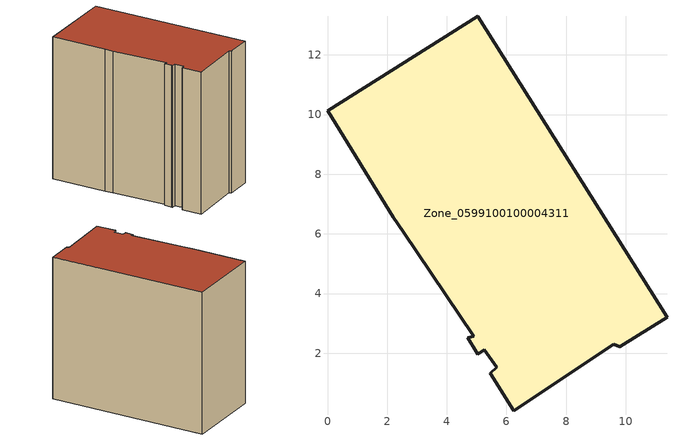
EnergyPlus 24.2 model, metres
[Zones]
Zone_0599100100004311
 floor ground (C_G): 6.24,0.07 5.45,1.32 5.67,1.53 5.26,2.12 5.04,1.97 4.99,2.06 4.7,2.53 4.9,2.56 2.54,6.08 2.21,6.56 0,10.13 5.04,13.3 11.38,3.21 9.79,2.21 9.6,2.3 z0
 wall outside (C_F): 0,10.13 2.21,6.56 2.54,6.08 4.9,2.56 4.7,2.53 4.99,2.06 5.04,1.97 5.26,2.12 5.67,1.53 5.45,1.32 6.24,0.07 9.6,2.3 9.79,2.21 11.38,3.21 5.04,13.3 0,10.13 z0:10.76
 roof outside (C_R): 4.9,2.56 4.7,2.53 4.99,2.06 5.04,1.97 5.26,2.12 5.67,1.53 5.45,1.32 6.24,0.07 9.6,2.3 9.79,2.21 11.38,3.21 5.04,13.3 0,10.13 2.21,6.56 2.54,6.08 z10.76
[BUILDING]
Pand.0599100100004311: North Axis=0; Terrain=City; Loads Convergence Tolerance Value=0.04; Temperature Convergence Tolerance Value=0.4; Solar Distribution=FullExterior; Maximum Number of Warmup Days=25; Minimum Number of Warmup Days=1
[Site:Location]
Rotterdam.The.Hague.AP_ZH_NLD Design_Conditions: Latitude=51.96; Longitude=4.45; Time Zone=1; Elevation=-4.5
[SITE:GROUNDTEMPERATURE:BUILDINGSURFACE]
18, 18, 18, 18, 18, 18, 18, 18, 18, 18, 18, 18
[MATERIAL] Thermal Absorptance=0.9; Solar Absorptance=0.7; Visible Absorptance=0.7
Name | Roughness | Thickness | Conductivity | Density | Specific Heat
G.TC.2006-2014 | MediumSmooth | 0.15 | 0.06 | 540 | 1210
F.TC.2006-2014 | Rough | 0.3 | 0.12 | 1920 | 840
R.TC.2006-2014 | MediumRough | 0.2 | 0.08 | 1500 | 1000
[CONSTRUCTION]
C_G: G.TC.2006-2014
C_F: F.TC.2006-2014
C_R: R.TC.2006-2014
[ZONE]
Zone_0599100100004311: Type=1; Multiplier=1; Ceiling Height=Autocalculate; Volume=Autocalculate; Floor Area=autocalculate; Part of Total Floor Area=Yes
[ZONEINFILTRATION:DESIGNFLOWRATE]
Infil_Zone_0599100100004311: Zone or ZoneList or Space or SpaceList=Zone_0599100100004311; Schedule=AlwaysOn; Design Flow Rate Calculation Method=Flow/Area; Flow Rate per Floor Area=0.0015; Constant Term Coefficient=1; Temperature Term Coefficient=0; Velocity Term Coefficient=0; Velocity Squared Term Coefficient=0
[HVACTEMPLATE:ZONE:IDEALLOADSAIRSYSTEM]
Zone_0599100100004311: Maximum Heating Supply Air Temperature=50; Minimum Cooling Supply Air Temperature=13; Maximum Heating Supply Air Humidity Ratio=0.0156; Minimum Cooling Supply Air Humidity Ratio=0.0077; Heating Limit=NoLimit; Cooling Limit=NoLimit; Dehumidification Control Type=ConstantSensibleHeatRatio; Cooling Sensible Heat Ratio=0.7; Dehumidification Setpoint=60; Humidification Control Type=None; Humidification Setpoint=30; Outdoor Air Method=None; Outdoor Air Flow Rate per Person=0.00944; Outdoor Air Flow Rate per Zone Floor Area=0; Outdoor Air Flow Rate per Zone=0; Demand Controlled Ventilation Type=None; Outdoor Air Economizer Type=NoEconomizer; Heat Recovery Type=None; Sensible Heat Recovery Effectiveness=0.7; Latent Heat Recovery Effectiveness=0.65
[ZONECONTROL:THERMOSTAT]
ThermostatControl_Zone_0599100100004311: Zone or ZoneList=Zone_0599100100004311; Control Type Schedule=DualSetpointControlType; Control 1=Thermostat_Zone_0599100100004311; Temperature Difference Between Cutout And Setpoint=0
[THERMOSTATSETPOINT:DUALSETPOINT]
Thermostat_Zone_0599100100004311: Heating Setpoint Temperature Schedule=HeatingSetpoint_Zone_0599100100004311; Cooling Setpoint Temperature Schedule=CoolingSetpoint_Zone_0599100100004311
[SCHEDULE:COMPACT]
HeatingSetpoint_Zone_0599100100004311: Through: 12/31, For: AllDays, Until: 24:00, 21
CoolingSetpoint_Zone_0599100100004311: Through: 12/31, For: AllDays, Until: 24:00, 24
DualSetpointControlType: Through: 12/31, For: AllDays, Until: 24:00, 4
AlwaysOn: Through: 12/31, For: AllDays, Until: 24:00, 1
